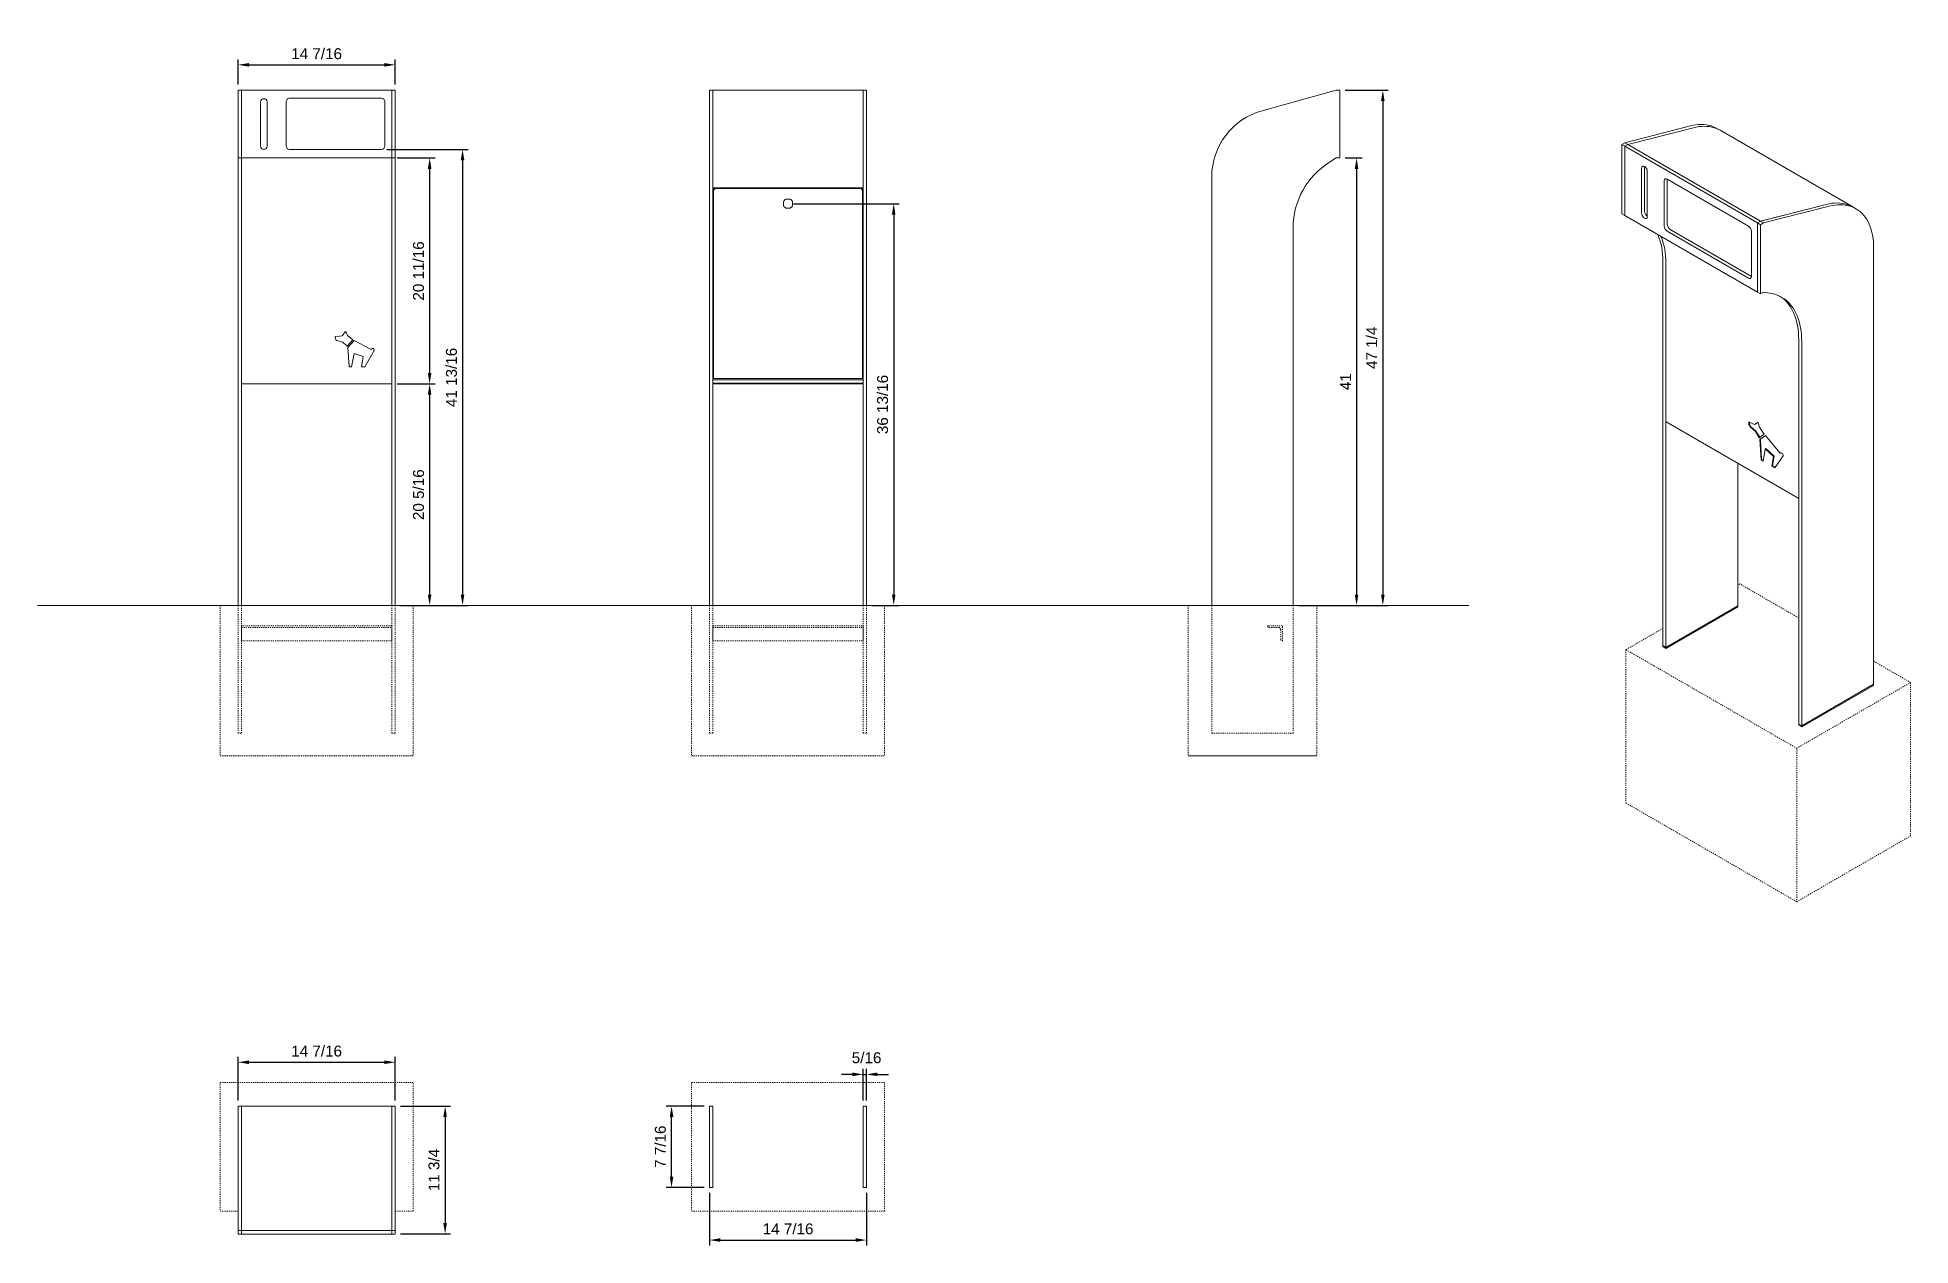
# Model space of a CAD drawing. Header units: inches. Extents: x -12 to 160, y 1 to 111.
import ezdxf

# ---------------------------------------------------------------- set-up
doc = ezdxf.new("R2010")
doc.units = ezdxf.units.IN
doc.header["$PDSIZE"] = -1
doc.linetypes.add('HIDDEN', pattern=[1.905, 1.27, -0.635])
for name, color, linetype, lineweight in [('ZANO_R', 7, 'Continuous', 0), ('ZANO_R_przerywana', 250, 'HIDDEN', 0), ('ZANO_W', 1, 'Continuous', 0)]:
    doc.layers.add(name, color=color, linetype=linetype, lineweight=lineweight)
doc.styles.get("Standard").update_dxf_attribs({"font": 'ARIALUNI.TTF'})
doc.dimstyles.new('amerykanie', dxfattribs={"dimtxt": 50, "dimasz": 50, "dimexe": 0.5, "dimexo": 0.5, "dimgap": 1, "dimtad": 1, "dimdec": 0, "dimzin": 0, "dimlunit": 5, "dimtxsty": 'Standard', "dimcen": 0.09, "dimclrd": 1, "dimclre": 1, "dimclrt": 1, "dimazin": 0, "dimtfac": 1, "dimtdec": 0, "dimtmove": 0, "dimatfit": 3, "dimfxl": 1, "dimtzin": 0, "dimarcsym": 1})

# ---------------------------------------------------------------- blocks, each defined once
blk = doc.blocks.new('*D358')
at = {"layer": 'Defpoints', "color": 0}
for p in [(21.04, 108.86), (6.63, 106.54), (21.04, 106.54)]:
    blk.add_point(p, dxfattribs=at)
at = {"layer": 'ZANO_W', "color": 1, "lineweight": -2}
for p, q in [((6.63, 107.04), (6.63, 109.36)), ((7.63, 108.86), (20.04, 108.86)), ((21.04, 107.04), (21.04, 109.36))]:
    blk.add_line(p, q, dxfattribs=at)
at = {"layer": 'ZANO_W', "color": 1}
for points in [[(7.63, 109.02), (7.63, 108.69), (6.63, 108.86)], [(20.04, 108.69), (20.04, 109.02), (21.04, 108.86)]]:
    blk.add_solid(points, dxfattribs=at)
at = {"layer": 'ZANO_W', "color": 1, "insert": (13.83, 109.87), "char_height": 1, "attachment_point": 5}
blk.add_mtext('14 7/16', dxfattribs=at)
blk = doc.blocks.new('*D359')
at = {"layer": 'Defpoints', "color": 0}
for p in [(20.72, 79.61), (24.2, 79.61), (21.04, 59.3)]:
    blk.add_point(p, dxfattribs=at)
at = {"layer": 'ZANO_W', "color": 1, "lineweight": -2}
for p, q in [((21.22, 79.61), (24.7, 79.61)), ((24.2, 60.3), (24.2, 78.61)), ((21.54, 59.3), (24.7, 59.3))]:
    blk.add_line(p, q, dxfattribs=at)
at = {"layer": 'ZANO_W', "color": 1}
for points in [[(24.36, 78.61), (24.03, 78.61), (24.2, 79.61)], [(24.03, 60.3), (24.36, 60.3), (24.2, 59.3)]]:
    blk.add_solid(points, dxfattribs=at)
at = {"layer": 'ZANO_W', "color": 1, "insert": (23.18, 69.45), "char_height": 1, "attachment_point": 5, "rotation": 90}
blk.add_mtext('20 5/16', dxfattribs=at)
blk = doc.blocks.new('*D360')
at = {"layer": 'Defpoints', "color": 0}
for p in [(20.72, 100.32), (24.2, 100.32), (20.72, 79.61)]:
    blk.add_point(p, dxfattribs=at)
at = {"layer": 'ZANO_W', "color": 1, "lineweight": -2}
for p, q in [((21.22, 100.32), (24.7, 100.32)), ((24.2, 80.61), (24.2, 99.32)), ((21.22, 79.61), (24.7, 79.61))]:
    blk.add_line(p, q, dxfattribs=at)
at = {"layer": 'ZANO_W', "color": 1}
for points in [[(24.36, 99.32), (24.03, 99.32), (24.2, 100.32)], [(24.03, 80.61), (24.36, 80.61), (24.2, 79.61)]]:
    blk.add_solid(points, dxfattribs=at)
at = {"layer": 'ZANO_W', "color": 1, "insert": (23.18, 89.96), "char_height": 1, "attachment_point": 5, "rotation": 90}
blk.add_mtext('20 11/16', dxfattribs=at)
blk = doc.blocks.new('*D361')
at = {"layer": 'Defpoints', "color": 0}
for p in [(19.78, 101.11), (21.04, 59.3), (27.22, 59.3)]:
    blk.add_point(p, dxfattribs=at)
at = {"layer": 'ZANO_W', "color": 1, "lineweight": -2}
for p, q in [((20.28, 101.11), (27.72, 101.11)), ((27.22, 100.11), (27.22, 60.3)), ((21.54, 59.3), (27.72, 59.3))]:
    blk.add_line(p, q, dxfattribs=at)
at = {"layer": 'ZANO_W', "color": 1}
for points in [[(27.38, 100.11), (27.05, 100.11), (27.22, 101.11)], [(27.05, 60.3), (27.38, 60.3), (27.22, 59.3)]]:
    blk.add_solid(points, dxfattribs=at)
at = {"layer": 'ZANO_W', "color": 1, "insert": (26.2, 80.2), "char_height": 1, "attachment_point": 5, "rotation": 90}
blk.add_mtext('41 13/16', dxfattribs=at)
blk = doc.blocks.new('*D362')
at = {"layer": 'Defpoints', "color": 0}
for p in [(57.07, 96.13), (64.27, 59.3), (66.76, 59.3)]:
    blk.add_point(p, dxfattribs=at)
at = {"layer": 'ZANO_W', "color": 1, "lineweight": -2}
for p, q in [((57.57, 96.13), (67.26, 96.13)), ((66.76, 95.13), (66.76, 60.3)), ((64.77, 59.3), (67.26, 59.3))]:
    blk.add_line(p, q, dxfattribs=at)
at = {"layer": 'ZANO_W', "color": 1}
for points in [[(66.92, 95.13), (66.59, 95.13), (66.76, 96.13)], [(66.59, 60.3), (66.92, 60.3), (66.76, 59.3)]]:
    blk.add_solid(points, dxfattribs=at)
at = {"layer": 'ZANO_W', "color": 1, "insert": (65.74, 77.72), "char_height": 1, "attachment_point": 5, "rotation": 90}
blk.add_mtext('36 13/16', dxfattribs=at)
blk = doc.blocks.new('*D363')
at = {"layer": 'Defpoints', "color": 0}
for p in [(107.66, 100.32), (103.39, 59.3), (109.21, 59.3)]:
    blk.add_point(p, dxfattribs=at)
at = {"layer": 'ZANO_W', "color": 1, "lineweight": -2}
for p, q in [((108.16, 100.32), (109.71, 100.32)), ((109.21, 99.32), (109.21, 60.3)), ((103.89, 59.3), (109.71, 59.3))]:
    blk.add_line(p, q, dxfattribs=at)
at = {"layer": 'ZANO_W', "color": 1}
for points in [[(109.37, 99.32), (109.04, 99.32), (109.21, 100.32)], [(109.04, 60.3), (109.37, 60.3), (109.21, 59.3)]]:
    blk.add_solid(points, dxfattribs=at)
at = {"layer": 'ZANO_W', "color": 1, "insert": (108.2, 79.81), "char_height": 1, "attachment_point": 5, "rotation": 90}
blk.add_mtext('41', dxfattribs=at)
blk = doc.blocks.new('*D364')
at = {"layer": 'Defpoints', "color": 0}
for p in [(107.66, 106.54), (103.39, 59.3), (111.61, 59.3)]:
    blk.add_point(p, dxfattribs=at)
at = {"layer": 'ZANO_W', "color": 1, "lineweight": -2}
for p, q in [((108.16, 106.54), (112.11, 106.54)), ((111.61, 105.54), (111.61, 60.3)), ((103.89, 59.3), (112.11, 59.3))]:
    blk.add_line(p, q, dxfattribs=at)
at = {"layer": 'ZANO_W', "color": 1}
for points in [[(111.78, 105.54), (111.45, 105.54), (111.61, 106.54)], [(111.45, 60.3), (111.78, 60.3), (111.61, 59.3)]]:
    blk.add_solid(points, dxfattribs=at)
at = {"layer": 'ZANO_W', "color": 1, "insert": (110.6, 82.92), "char_height": 1, "attachment_point": 5, "rotation": 90}
blk.add_mtext('47 1/4', dxfattribs=at)
blk = doc.blocks.new('*D365')
at = {"layer": 'Defpoints', "color": 0}
for p in [(21.04, 17.42), (6.63, 13.41), (21.04, 13.41)]:
    blk.add_point(p, dxfattribs=at)
at = {"layer": 'ZANO_W', "color": 1, "lineweight": -2}
for p, q in [((6.63, 13.91), (6.63, 17.92)), ((7.63, 17.42), (20.04, 17.42)), ((21.04, 13.91), (21.04, 17.92))]:
    blk.add_line(p, q, dxfattribs=at)
at = {"layer": 'ZANO_W', "color": 1}
for points in [[(7.63, 17.59), (7.63, 17.26), (6.63, 17.42)], [(20.04, 17.26), (20.04, 17.59), (21.04, 17.42)]]:
    blk.add_solid(points, dxfattribs=at)
at = {"layer": 'ZANO_W', "color": 1, "insert": (13.83, 18.44), "char_height": 1, "attachment_point": 5}
blk.add_mtext('14 7/16', dxfattribs=at)
blk = doc.blocks.new('*D366')
at = {"layer": 'Defpoints', "color": 0}
for p in [(21.04, 13.41), (21.04, 1.68), (25.62, 1.68)]:
    blk.add_point(p, dxfattribs=at)
at = {"layer": 'ZANO_W', "color": 1, "lineweight": -2}
for p, q in [((21.54, 13.41), (26.12, 13.41)), ((25.62, 12.41), (25.62, 2.68)), ((21.54, 1.68), (26.12, 1.68))]:
    blk.add_line(p, q, dxfattribs=at)
at = {"layer": 'ZANO_W', "color": 1}
for points in [[(25.78, 12.41), (25.45, 12.41), (25.62, 13.41)], [(25.45, 2.68), (25.78, 2.68), (25.62, 1.68)]]:
    blk.add_solid(points, dxfattribs=at)
at = {"layer": 'ZANO_W', "color": 1, "insert": (24.6, 7.54), "char_height": 1, "attachment_point": 5, "rotation": 90}
blk.add_mtext('11 3/4', dxfattribs=at)
blk = doc.blocks.new('*D367')
at = {"layer": 'Defpoints', "color": 0}
for p in [(46.38, 13.41), (49.86, 13.41), (49.86, 5.94)]:
    blk.add_point(p, dxfattribs=at)
at = {"layer": 'ZANO_W', "color": 1, "lineweight": -2}
for p, q in [((49.36, 13.41), (45.88, 13.41)), ((46.38, 6.94), (46.38, 12.41)), ((49.36, 5.94), (45.88, 5.94))]:
    blk.add_line(p, q, dxfattribs=at)
at = {"layer": 'ZANO_W', "color": 1}
for points in [[(46.55, 12.41), (46.22, 12.41), (46.38, 13.41)], [(46.22, 6.94), (46.55, 6.94), (46.38, 5.94)]]:
    blk.add_solid(points, dxfattribs=at)
at = {"layer": 'ZANO_W', "color": 1, "insert": (45.36, 9.68), "char_height": 1, "attachment_point": 5, "rotation": 90}
blk.add_mtext('7 7/16', dxfattribs=at)
blk = doc.blocks.new('*D368')
at = {"layer": 'Defpoints', "color": 0}
for p in [(49.86, 5.94), (64.27, 5.94), (64.27, 1.12)]:
    blk.add_point(p, dxfattribs=at)
at = {"layer": 'ZANO_W', "color": 1, "lineweight": -2}
for p, q in [((49.86, 5.44), (49.86, 0.62)), ((64.27, 5.44), (64.27, 0.62)), ((50.86, 1.12), (63.27, 1.12))]:
    blk.add_line(p, q, dxfattribs=at)
at = {"layer": 'ZANO_W', "color": 1}
for points in [[(50.86, 1.29), (50.86, 0.96), (49.86, 1.12)], [(63.27, 0.96), (63.27, 1.29), (64.27, 1.12)]]:
    blk.add_solid(points, dxfattribs=at)
at = {"layer": 'ZANO_W', "color": 1, "insert": (57.07, 2.14), "char_height": 1, "attachment_point": 5}
blk.add_mtext('14 7/16', dxfattribs=at)
blk = doc.blocks.new('*D369')
at = {"layer": 'Defpoints', "color": 0}
for p in [(64.27, 16.31), (63.96, 13.41), (64.27, 13.41)]:
    blk.add_point(p, dxfattribs=at)
at = {"layer": 'ZANO_W', "color": 1, "lineweight": -2}
for p, q in [((62.96, 16.31), (61.96, 16.31)), ((63.96, 13.91), (63.96, 16.81)), ((63.96, 16.31), (64.27, 16.31)), ((64.27, 13.91), (64.27, 16.81)), ((65.27, 16.31), (66.27, 16.31))]:
    blk.add_line(p, q, dxfattribs=at)
at = {"layer": 'ZANO_W', "color": 1}
for points in [[(62.96, 16.15), (62.96, 16.48), (63.96, 16.31)], [(65.27, 16.48), (65.27, 16.15), (64.27, 16.31)]]:
    blk.add_solid(points, dxfattribs=at)
at = {"layer": 'ZANO_W', "color": 1, "insert": (64.27, 17.83), "char_height": 1, "attachment_point": 5}
blk.add_mtext('5/16', dxfattribs=at)

msp = doc.modelspace()

# ---------------------------------------------------------------- linework, layer by layer
at = {"layer": 'ZANO_R'}
for p, q in [((6.62792, 106.54333), (6.94288, 106.54333)), ((6.62792, 106.54333), (6.62792, 100.31863)), ((6.94288, 106.54333), (6.94288, 100.31852)), ((20.72243, 106.54333), (6.94288, 106.54333)), ((6.94288, 106.54333), (6.94288, 100.31863)), ((20.72243, 106.54333), (21.03739, 106.54333)), ((20.72243, 106.54333), (20.72243, 100.31863)), ((20.72243, 100.31852), (20.72243, 106.54333)), ((21.03739, 106.54333), (21.03739, 100.31863)), ((50.17735, 106.54333), (49.86239, 106.54333)), ((49.86239, 104.64552), (49.86239, 106.54333)), ((50.17735, 104.64552), (50.17735, 106.54333)), ((50.17735, 106.54333), (63.9569, 106.54333)), ((63.9569, 106.53878), (50.17735, 106.53878)), ((50.17735, 104.64552), (50.17735, 106.53878)), ((64.27186, 106.54333), (63.9569, 106.54333)), ((63.9569, 104.64552), (63.9569, 106.54333)), ((63.9569, 104.64552), (63.9569, 106.53878)), ((64.27186, 104.64552), (64.27186, 106.54333)), ((100.5332, 104.64552), (107.34298, 106.54333)), ((107.34298, 106.54333), (107.65794, 106.54333)), ((107.65794, 106.54333), (107.65794, 100.31863)), ((8.69485, 105.45849), (8.69485, 101.40336)), ((9.2854, 101.40336), (9.2854, 105.45849)), ((11.03738, 105.48034), (11.03738, 101.42521)), ((19.77755, 105.7953), (11.35234, 105.7953)), ((20.09251, 101.42521), (20.09251, 105.48034)), ((49.86239, 98.57754), (49.86239, 104.64552)), ((50.17735, 98.57754), (50.17735, 104.64552)), ((63.9569, 98.57754), (63.9569, 104.64552)), ((64.27186, 98.57754), (64.27186, 104.64552)), ((139.81895, 103.25442), (133.7999, 101.71673)), ((140.09734, 103.09371), (134.07828, 101.55602)), ((140.09734, 103.09371), (134.09272, 101.55971)), ((133.7999, 101.71673), (133.52151, 101.55602)), ((133.52151, 101.55602), (133.52151, 95.20262)), ((133.52151, 101.55602), (133.7999, 101.39531)), ((133.7999, 101.71673), (134.07828, 101.55602)), ((133.7999, 101.39531), (134.07828, 101.55602)), ((134.07828, 101.55602), (133.7999, 101.39531)), ((133.7999, 101.39531), (133.7999, 95.0418)), ((145.97942, 94.36423), (133.7999, 101.39531)), ((133.7999, 101.39531), (133.7999, 95.04191)), ((146.2578, 94.52494), (134.07828, 101.55602)), ((134.09045, 101.549), (134.09272, 101.55971)), ((134.09272, 101.55971), (146.27224, 94.52862)), ((142.53932, 102.85667), (142.26093, 103.01738)), ((154.71884, 95.82558), (142.53932, 102.85667)), ((6.62792, 100.31863), (6.94288, 100.31863)), ((6.62792, 100.31863), (6.62792, 99.92355)), ((6.62792, 99.92355), (6.62792, 93.91932)), ((6.94288, 100.31852), (20.72243, 100.31852)), ((6.94288, 100.31852), (6.94288, 99.92355)), ((6.94288, 99.92355), (6.94288, 93.91932)), ((11.35234, 101.11025), (19.77755, 101.11025)), ((20.72243, 100.31863), (21.03739, 100.31863)), ((20.72243, 100.31852), (20.72243, 99.92355)), ((20.72243, 99.92355), (20.72243, 93.91932)), ((21.03739, 100.31863), (21.03739, 99.92355)), ((21.03739, 99.92355), (21.03739, 93.91932)), ((107.34298, 100.31863), (106.71279, 99.92355)), ((107.34298, 100.31863), (107.34298, 100.31852)), ((107.65794, 100.31863), (107.34298, 100.31863)), ((107.65794, 100.31852), (107.34298, 100.31852)), ((107.65794, 100.31863), (107.65794, 100.31852)), ((49.86239, 59.40248), (49.86239, 98.57754)), ((50.17735, 59.40248), (50.17735, 98.57754)), ((50.17735, 97.69958), (50.17735, 98.57754)), ((63.9569, 97.69958), (63.9569, 98.57754)), ((63.9569, 59.40248), (63.9569, 98.57754)), ((64.27186, 59.40248), (64.27186, 98.57754)), ((95.92505, 59.40248), (95.92505, 98.57754)), ((135.34843, 99.39409), (135.34843, 95.25512)), ((135.62682, 99.53409), (135.62682, 95.41583)), ((135.87041, 94.95379), (135.87041, 99.09275)), ((137.41895, 98.2211), (137.41895, 94.08213)), ((145.14425, 94.08286), (137.69734, 98.38187)), ((137.69734, 98.38181), (137.69734, 94.24284)), ((50.17735, 97.59328), (63.9569, 97.59328)), ((50.2364, 97.06178), (50.17735, 97.06178)), ((63.89785, 97.51279), (50.2364, 97.51279)), ((50.2364, 97.51279), (50.2364, 97.45373)), ((50.2364, 97.44979), (50.2364, 80.17417)), ((50.26381, 97.44979), (50.2364, 97.44979)), ((56.66358, 96.34011), (56.66358, 95.92955)), ((57.27241, 96.53837), (56.86184, 96.53837)), ((57.47067, 95.92955), (57.47067, 96.34011)), ((63.87044, 97.44979), (63.89785, 97.44979)), ((63.89785, 97.51279), (63.89785, 97.45373)), ((63.89785, 97.44979), (63.89785, 80.17417)), ((63.9569, 97.06178), (63.89785, 97.06178)), ((56.86184, 95.73129), (57.27241, 95.73129)), ((133.52151, 95.20262), (133.7999, 95.04191)), ((133.7999, 95.0418), (145.97942, 88.01071)), ((146.2578, 94.52494), (145.97941, 94.36423)), ((145.97942, 94.36423), (146.2578, 94.52494)), ((152.27686, 96.06262), (146.2578, 94.52494)), ((146.2578, 94.52494), (146.53619, 94.36423)), ((152.27686, 96.06262), (146.27224, 94.52862)), ((152.55525, 95.90191), (146.53619, 94.36423)), ((154.99723, 95.66487), (154.71884, 95.82558)), ((6.62792, 93.91932), (6.62792, 59.40248)), ((6.94288, 93.91932), (6.94288, 59.40248)), ((6.94288, 93.91932), (6.94288, 79.71456)), ((20.72243, 93.91932), (20.72243, 59.40248)), ((20.72243, 93.91932), (20.72243, 79.71456)), ((21.03739, 93.91932), (21.03739, 59.40248)), ((103.3904, 93.91932), (103.3904, 59.40248)), ((137.69734, 93.59995), (145.14425, 89.30095)), ((137.97573, 93.76066), (145.42264, 89.46166)), ((145.42264, 89.4617), (145.42264, 93.60068)), ((145.97941, 94.36423), (146.2578, 94.20352)), ((145.97941, 94.36423), (145.97941, 88.01083)), ((145.97942, 88.01071), (145.97942, 94.36423)), ((146.53619, 94.36423), (146.2578, 94.20352)), ((146.2578, 94.20352), (146.2578, 87.85012)), ((156.62831, 52.07475), (156.62831, 92.05979)), ((137.29352, 90.84853), (137.29352, 55.61802)), ((137.57191, 90.68782), (137.57191, 55.45731)), ((137.57191, 90.68782), (137.57191, 76.18937)), ((145.97941, 88.01083), (146.2578, 87.85012)), ((145.97942, 88.01071), (145.97952, 88.01077)), ((146.2578, 87.85012), (146.53619, 88.01083)), ((146.53619, 88.01083), (147.09321, 87.92913)), ((16.49085, 84.397), (16.16026, 84.01167)), ((16.53242, 84.36133), (16.49085, 84.397)), ((16.66566, 84.04972), (16.53242, 84.36133)), ((15.97273, 83.98652), (15.54448, 83.9492)), ((15.67219, 83.58096), (16.2327, 83.42825)), ((16.16026, 84.01167), (15.97273, 83.98652)), ((16.2327, 83.42825), (16.62507, 83.07196)), ((16.62507, 83.07196), (17.1537, 83.65412)), ((17.1537, 83.65412), (16.66566, 84.04972)), ((17.26926, 83.60084), (16.69212, 82.94344)), ((16.69212, 82.94344), (16.81432, 81.17957)), ((18.76437, 82.79286), (17.26926, 83.60084)), ((18.24451, 81.18307), (19.10851, 82.67737)), ((18.96111, 82.85897), (18.86448, 82.79671)), ((149.75143, 83.65673), (149.75143, 48.42623)), ((149.75143, 83.65673), (149.75143, 69.15828)), ((150.02982, 83.49602), (150.02982, 48.26552)), ((16.81432, 81.17957), (17.03633, 81.18012)), ((17.03633, 81.18012), (17.26128, 82.39619)), ((17.26128, 82.39619), (18.1074, 82.11702)), ((18.1074, 82.11702), (17.95143, 81.18235)), ((17.95143, 81.18235), (18.24451, 81.18307)), ((6.94288, 79.60827), (20.72243, 79.60827)), ((50.17735, 79.99307), (50.17735, 79.67811)), ((63.9569, 79.99307), (50.17735, 79.99307)), ((63.9569, 79.67811), (50.17735, 79.67811)), ((63.9569, 79.66732), (50.17735, 79.66732)), ((63.9569, 79.60827), (50.17735, 79.60827)), ((50.2364, 80.11118), (50.2364, 80.17023)), ((63.89785, 80.11118), (50.2364, 80.11118)), ((63.89785, 80.11118), (63.89785, 80.17023)), ((63.9569, 79.99307), (63.9569, 79.67811)), ((137.59943, 76.12854), (149.75143, 69.11334)), ((145.55325, 75.94213), (145.17472, 76.12255)), ((145.3398, 75.71167), (145.2876, 75.68153)), ((145.2876, 75.68153), (145.78302, 75.23967)), ((145.3398, 75.71167), (145.83522, 75.2698)), ((145.71899, 75.87211), (145.55325, 75.94213)), ((146.0112, 76.09672), (145.71899, 75.87211)), ((145.77119, 75.90224), (145.71899, 75.87211)), ((146.01548, 76.09002), (145.77119, 75.90224)), ((146.04795, 76.0391), (146.0112, 76.09672)), ((146.16571, 75.65306), (146.04795, 76.0391)), ((146.59709, 75.00026), (146.16571, 75.65306)), ((145.83522, 75.2698), (145.78302, 75.23967)), ((145.78302, 75.23967), (146.12984, 74.6758)), ((145.83522, 75.2698), (146.1794, 74.71021)), ((146.12984, 74.6758), (146.59709, 75.00026)), ((146.69923, 74.88691), (146.1891, 74.51041)), ((146.2413, 74.54054), (146.1891, 74.51041)), ((146.1891, 74.51041), (146.29711, 72.64772)), ((146.70355, 74.88172), (146.2413, 74.54054)), ((146.2413, 74.54054), (146.34931, 72.67785)), ((148.02073, 73.29934), (146.69923, 74.88691)), ((144.17041, 59.26654), (144.17041, 72.33519)), ((146.34931, 72.67785), (146.29711, 72.64772)), ((146.29711, 72.64772), (146.49334, 72.53499)), ((146.34931, 72.67785), (146.50298, 72.58957)), ((146.49334, 72.53499), (146.69217, 73.66143)), ((146.74437, 73.69156), (146.69217, 73.66143)), ((146.69217, 73.66143), (147.44005, 72.94474)), ((146.74437, 73.69156), (147.49224, 72.97487)), ((147.44005, 72.94474), (147.30218, 72.07034)), ((147.49224, 72.97487), (147.35438, 72.10048)), ((147.49224, 72.97487), (147.44005, 72.94474)), ((147.56123, 71.92152), (148.32491, 73.00586)), ((148.19462, 73.26643), (148.10921, 73.25219)), ((147.35438, 72.10048), (147.30218, 72.07034)), ((147.30218, 72.07034), (147.56123, 71.92152)), ((147.35438, 72.10048), (147.59138, 71.96433)), ((-11.76952, 59.29933), (38.55941, 59.29933)), ((4.97437, 59.29933), (22.69094, 59.29933)), ((22.69094, 59.29933), (4.97437, 59.29933)), ((6.62792, 59.40248), (6.62792, 59.29933)), ((6.62792, 59.29933), (6.94288, 59.29933)), ((6.94288, 59.40248), (6.94288, 59.29933)), ((20.72243, 59.40248), (20.72243, 59.29933)), ((20.72243, 59.29933), (21.03739, 59.29933)), ((21.03739, 59.40248), (21.03739, 59.29933)), ((32.45198, 59.29933), (78.16867, 59.29933)), ((48.20884, 59.29933), (65.92541, 59.29933)), ((65.92541, 59.29933), (48.20884, 59.29933)), ((49.86239, 59.29933), (49.86239, 59.40248)), ((49.86239, 59.29933), (50.17735, 59.29933)), ((50.17735, 59.29933), (50.17735, 59.40248)), ((63.9569, 59.29933), (63.9569, 59.40248)), ((63.9569, 59.29933), (64.27186, 59.29933)), ((64.27186, 59.29933), (64.27186, 59.40248)), ((74.36253, 59.29933), (119.51397, 59.29933)), ((93.75221, 59.29933), (105.56326, 59.29933)), ((105.56326, 59.29933), (93.75221, 59.29933)), ((95.92505, 59.29933), (95.92505, 59.40248)), ((95.92505, 59.29933), (103.39042, 59.29933)), ((103.3904, 59.40248), (103.3904, 59.29933)), ((137.57189, 55.35202), (144.17041, 59.16126)), ((137.57191, 55.45731), (144.17041, 59.26654)), ((144.17041, 59.16126), (144.17041, 59.26654)), ((137.29352, 55.51274), (137.2935, 55.51273)), ((137.2935, 55.51273), (137.57189, 55.35202)), ((137.57191, 55.45731), (137.29352, 55.61802)), ((137.29352, 55.61802), (137.29352, 55.51272)), ((137.57191, 55.45731), (137.57191, 55.35203)), ((150.0298, 48.16022), (156.62831, 51.96947)), ((150.02982, 48.26552), (156.62831, 52.07475)), ((156.62831, 51.96947), (156.62831, 52.07475)), ((149.75143, 48.32094), (149.75141, 48.32093)), ((149.75141, 48.32093), (150.0298, 48.16022)), ((150.02982, 48.26552), (149.75143, 48.42623)), ((149.75143, 48.42623), (149.75143, 48.32092)), ((150.02982, 48.26552), (150.02982, 48.16023)), ((6.94288, 13.40863), (6.62792, 13.40863)), ((6.62792, 13.40863), (6.62792, 8.80049)), ((6.94288, 13.40863), (6.94288, 8.80049)), ((6.94288, 13.40863), (20.72243, 13.40863)), ((21.03739, 13.40863), (20.72243, 13.40863)), ((20.72243, 13.40863), (20.72243, 8.80049)), ((21.03739, 13.40863), (21.03739, 8.80049)), ((50.17735, 13.40863), (49.86239, 13.40863)), ((49.86239, 13.40863), (49.86239, 5.94327)), ((50.17735, 13.40863), (49.86239, 13.40863)), ((49.86239, 5.94329), (49.86239, 13.40863)), ((50.17735, 5.94327), (50.17735, 13.40863)), ((50.17735, 5.94329), (50.17735, 13.40863)), ((64.27186, 13.40863), (63.9569, 13.40863)), ((63.9569, 13.40863), (63.9569, 5.94327)), ((64.27186, 13.40863), (63.9569, 13.40863)), ((63.9569, 5.94329), (63.9569, 13.40863)), ((64.27186, 5.94327), (64.27186, 13.40863)), ((64.27186, 5.94329), (64.27186, 13.40863)), ((6.62792, 8.80049), (6.62792, 1.9907)), ((6.94288, 8.80049), (6.94288, 2.00704)), ((6.94288, 8.80049), (6.94288, 1.9907)), ((20.72243, 8.80049), (20.72243, 1.9907)), ((20.72243, 8.80049), (20.72243, 2.00704)), ((21.03739, 8.80049), (21.03739, 1.9907)), ((49.86239, 5.94329), (50.17735, 5.94329)), ((49.86239, 5.94327), (50.17735, 5.94327)), ((63.9569, 5.94329), (64.27186, 5.94329)), ((63.9569, 5.94327), (64.27186, 5.94327)), ((6.62792, 1.9907), (6.94288, 1.9907)), ((6.62792, 1.9907), (6.62792, 1.67574)), ((6.94288, 2.00704), (20.72243, 2.00704)), ((6.94288, 1.99119), (20.72243, 1.99119)), ((6.94288, 1.67574), (6.94288, 1.9907)), ((20.72243, 1.9907), (6.94288, 1.9907)), ((6.94288, 1.9907), (6.94288, 1.67574)), ((20.72243, 1.9907), (21.03739, 1.9907)), ((20.72243, 1.9907), (20.72243, 1.67574)), ((20.72243, 1.67574), (20.72243, 1.9907)), ((21.03739, 1.9907), (21.03739, 1.67574)), ((6.62792, 1.67574), (6.94288, 1.67574)), ((20.72243, 1.67574), (6.94288, 1.67574)), ((20.72243, 1.67574), (21.03739, 1.67574))]:
    msp.add_line(p, q, dxfattribs=at)
at = {"layer": 'ZANO_R', "flags": 128}
for points in [[(142.26093, 103.01738), (142.13127, 103.08746), (141.93147, 103.17811), (141.72332, 103.25261), (141.50731, 103.31079), (141.28393, 103.35251), (141.0537, 103.37767), (140.81716, 103.38621), (140.57484, 103.37812), (140.32732, 103.35341), (140.07516, 103.31215), (139.81895, 103.25442)], [(142.53932, 102.85667), (142.40966, 102.92675), (142.20986, 103.0174), (142.00171, 103.0919), (141.7857, 103.15008), (141.56232, 103.1918), (141.33209, 103.21696), (141.09555, 103.2255), (140.85323, 103.21741), (140.60571, 103.1927), (140.35355, 103.15143), (140.09734, 103.09371)], [(142.53932, 102.85667), (142.40966, 102.92675), (142.20986, 103.0174), (142.00171, 103.0919), (141.7857, 103.15008), (141.56232, 103.1918), (141.33209, 103.21696), (141.09555, 103.2255), (140.85323, 103.21741), (140.60571, 103.1927), (140.35355, 103.15143), (140.09734, 103.09371)], [(135.87041, 99.09275), (135.86387, 99.1636), (135.84457, 99.23844), (135.81347, 99.31353), (135.77215, 99.38511), (135.72266, 99.44958), (135.6675, 99.50372), (135.60942, 99.5448), (135.55135, 99.57077), (135.49619, 99.58033), (135.4467, 99.57299), (135.40537, 99.54913), (135.37428, 99.50993), (135.35498, 99.45737), (135.34843, 99.39409)], [(50.3427, 97.40649), (50.31563, 97.44789), (50.28853, 97.48278), (50.26143, 97.5056), (50.2364, 97.51279)], [(63.79155, 97.40649), (63.81862, 97.44789), (63.84572, 97.48278), (63.87282, 97.5056), (63.89785, 97.51279)], [(135.34843, 95.25512), (135.35498, 95.18428), (135.37428, 95.10943), (135.40537, 95.03434), (135.4467, 94.96276), (135.49619, 94.89829), (135.55135, 94.84416), (135.60942, 94.80307), (135.6675, 94.7771), (135.72266, 94.76755), (135.77215, 94.77488), (135.81347, 94.79875), (135.84457, 94.83794), (135.86387, 94.8905), (135.87041, 94.95379)], [(154.71884, 95.82558), (154.58918, 95.89566), (154.38938, 95.98631), (154.18123, 96.06082), (153.96522, 96.119), (153.74184, 96.16071), (153.51161, 96.18587), (153.27507, 96.19441), (153.03275, 96.18632), (152.78523, 96.16162), (152.53307, 96.12035), (152.27686, 96.06262)], [(154.71884, 95.82558), (154.58918, 95.89566), (154.38938, 95.98631), (154.18123, 96.06082), (153.96522, 96.119), (153.74184, 96.16071), (153.51161, 96.18587), (153.27507, 96.19441), (153.03275, 96.18632), (152.78523, 96.16162), (152.53307, 96.12035), (152.27686, 96.06262)], [(156.62831, 92.05979), (156.62187, 92.36528), (156.60256, 92.66263), (156.57042, 92.95114), (156.52553, 93.23015), (156.46799, 93.49901), (156.39794, 93.75711), (156.31554, 94.00384), (156.22097, 94.23862), (156.11447, 94.46094), (155.99626, 94.67025), (155.86664, 94.86608), (155.72589, 95.04799), (155.57434, 95.21553), (155.41235, 95.36834), (155.24029, 95.50605), (155.05855, 95.62835), (154.86757, 95.73495), (154.66777, 95.8256), (154.45962, 95.90011), (154.24361, 95.95829), (154.02023, 96), (153.79, 96.02516), (153.55346, 96.0337), (153.31114, 96.02561), (153.06362, 96.00091), (152.81146, 95.95964), (152.55525, 95.90191)], [(136.84124, 93.28606), (136.87513, 93.2062), (136.97234, 92.94955), (137.05701, 92.68084), (137.12896, 92.40062), (137.18803, 92.1095), (137.23411, 91.80808), (137.26709, 91.49701), (137.28691, 91.17693), (137.29352, 90.84853)], [(137.11963, 93.12535), (137.15352, 93.04549), (137.25073, 92.78884), (137.3354, 92.52013), (137.40735, 92.23991), (137.46642, 91.94879), (137.5125, 91.64737), (137.54548, 91.3363), (137.5653, 91.01622), (137.57191, 90.68782)], [(137.11963, 93.12535), (137.15352, 93.04549), (137.25073, 92.78884), (137.3354, 92.52013), (137.40735, 92.23991), (137.46642, 91.94879), (137.5125, 91.64737), (137.54548, 91.3363), (137.5653, 91.01622), (137.57191, 90.68782)], [(147.09321, 87.92913), (147.33345, 87.88489), (147.56616, 87.82375), (147.79085, 87.74584), (148.00704, 87.65133), (148.21429, 87.54042), (148.41214, 87.41334), (148.60019, 87.27036), (148.77804, 87.11178), (148.9453, 86.93794), (149.10164, 86.7492), (149.24671, 86.54596), (149.38022, 86.32866), (149.50187, 86.09774), (149.61142, 85.8537), (149.70864, 85.59705), (149.79331, 85.32833), (149.86526, 85.04811), (149.92433, 84.75699), (149.97041, 84.45557), (150.00339, 84.1445), (150.02321, 83.82442), (150.02982, 83.49602)], [(148.05346, 87.62831), (148.13375, 87.57405), (148.3218, 87.43107), (148.49965, 87.27249), (148.66691, 87.09865), (148.82325, 86.90991), (148.96832, 86.70667), (149.10183, 86.48937), (149.22349, 86.25845), (149.33304, 86.01441), (149.43025, 85.75776), (149.51492, 85.48904), (149.58687, 85.20883), (149.64594, 84.9177), (149.69202, 84.61628), (149.725, 84.30521), (149.74482, 83.98513), (149.75143, 83.65673)], [(148.05346, 87.62831), (148.13375, 87.57405), (148.3218, 87.43107), (148.49965, 87.27249), (148.66691, 87.09865), (148.82325, 86.90991), (148.96832, 86.70667), (149.10183, 86.48937), (149.22349, 86.25845), (149.33304, 86.01441), (149.43025, 85.75776), (149.51492, 85.48904), (149.58687, 85.20883), (149.64594, 84.9177), (149.69202, 84.61628), (149.725, 84.30521), (149.74482, 83.98513), (149.75143, 83.65673)]]:
    msp.add_lwpolyline(points, dxfattribs=at)
at = {"layer": 'ZANO_R'}
for centre, radius, start, end in [((8.99013, 105.45849), 0.29528, 0, 180), ((11.35234, 105.48034), 0.31496, 90, 180), ((19.77755, 105.48034), 0.31496, 0, 90), ((102.22427, 98.57754), 6.29922, 105.5725441, 180), ((8.99013, 101.40336), 0.29528, 180, 0), ((11.35234, 101.42521), 0.31496, 180, 270), ((19.77755, 101.42521), 0.31496, 270, 0), ((110.47702, 93.91932), 7.08663, 122.0848079, 180), ((137.58867, 98.24864), 0.17193, 50.7968675, 189.2140691), ((50.21694, 97.26672), 0.18802, 48.0188663, 84.0575641), ((50.35684, 97.5933), 0.18735, 229.995028, 265.6721599), ((50.41245, 97.54965), 0.15925, 229.1887065, 244.0260147), ((57.06713, 96.13483), 0.45276, 116.962389, 153.037611), ((57.06713, 96.13483), 0.45276, 26.962389, 63.037611), ((63.91731, 97.26672), 0.18802, 95.9424359, 131.9811337), ((63.77741, 97.5933), 0.18735, 274.3278401, 310.004972), ((63.7218, 97.54965), 0.15925, 295.9739853, 310.8112935), ((57.06713, 96.13483), 0.45276, 206.962389, 243.037611), ((57.06713, 96.13483), 0.45276, 296.962389, 333.037611), ((136.19465, 95.44134), 0.5684, 182.5726814, 235.2195231), ((138.02336, 94.10964), 0.60503, 182.6054122, 237.3950193), ((138.30175, 94.27035), 0.60503, 182.6054122, 237.3950193), ((144.81822, 93.57317), 0.60504, 2.6054483, 57.3944902), ((145.25292, 89.43418), 0.17193, 230.7955959, 9.213862), ((15.93593, 83.87868), 0.39774, 169.7883821, 228.4637561), ((18.81117, 82.87945), 0.09843, 241.6124524, 302.7935421), ((18.9934, 82.73456), 0.12853, 333.581428, 104.5507265), ((137.63249, 76.18014), 0.06128, 171.3337177, 237.3550101), ((145.84156, 76.05827), 0.66993, 174.4941271, 214.2182783), ((145.94796, 76.10884), 0.72636, 180.6830496, 213.1477022), ((148.10901, 73.35841), 0.10622, 213.7885203, 270.1082589), ((148.11884, 73.06568), 0.21458, 343.8143486, 69.3173827)]:
    msp.add_arc(centre, radius, start, end, dxfattribs=at)
at = {"layer": 'ZANO_R_przerywana', "ltscale": 0.05}
for p, q in [((144.35101, 61.2744), (144.17041, 61.17014)), ((149.75143, 58.15681), (144.35101, 61.2744)), ((4.97437, 59.29933), (4.97437, 45.51978)), ((4.97437, 59.29933), (4.97437, 45.51978)), ((6.62792, 47.59143), (6.62792, 59.29933)), ((6.94288, 47.59143), (6.94288, 59.29933)), ((20.72243, 47.59143), (20.72243, 59.29933)), ((21.03739, 47.59143), (21.03739, 59.29933)), ((22.69094, 59.29933), (22.69094, 45.51978)), ((22.69094, 59.29933), (22.69094, 45.51978)), ((48.20884, 59.29933), (48.20884, 45.51978)), ((48.20884, 59.29933), (48.20884, 45.51978)), ((49.86239, 47.59143), (49.86239, 59.29933)), ((50.17735, 47.59143), (50.17735, 59.29933)), ((63.9569, 47.59143), (63.9569, 59.29933)), ((64.27186, 47.59143), (64.27186, 59.29933)), ((65.92541, 59.29933), (65.92541, 45.51978)), ((65.92541, 59.29933), (65.92541, 45.51978)), ((93.75221, 59.29933), (93.75221, 45.51978)), ((93.75221, 59.29933), (93.75221, 45.51978)), ((95.92505, 47.59143), (95.92505, 59.29933)), ((103.39042, 47.59143), (103.39042, 59.29933)), ((105.56326, 59.29933), (105.56326, 45.51978)), ((105.56326, 59.29933), (105.56326, 45.51978)), ((6.94288, 56.05602), (6.94288, 57.43397)), ((20.72243, 57.43397), (6.94288, 57.43397)), ((6.94288, 57.27649), (6.94288, 57.43397)), ((6.94288, 57.27649), (20.72243, 57.27649)), ((6.94288, 57.07964), (6.94288, 57.27649)), ((6.94288, 57.07964), (6.94288, 56.2135)), ((20.72243, 57.43397), (20.72243, 56.05602)), ((20.72243, 57.43397), (20.72243, 57.27649)), ((20.72243, 57.27649), (20.72243, 57.07964)), ((20.72243, 56.2135), (20.72243, 57.07964)), ((50.17735, 57.43397), (63.9569, 57.43397)), ((50.17735, 57.43397), (50.17735, 57.27649)), ((50.17735, 57.43397), (50.17735, 56.05602)), ((50.17735, 57.27649), (63.9569, 57.27649)), ((50.17735, 57.27649), (50.17735, 57.07964)), ((50.17735, 56.2135), (50.17735, 57.07964)), ((63.9569, 57.27649), (63.9569, 57.43397)), ((63.9569, 56.05602), (63.9569, 57.43397)), ((63.9569, 57.07964), (63.9569, 57.27649)), ((63.9569, 57.07964), (63.9569, 56.2135)), ((102.40616, 57.43397), (101.02821, 57.43397)), ((101.18569, 57.27649), (102.05183, 57.27649)), ((102.24868, 57.07964), (102.24868, 56.2135)), ((102.40616, 56.05602), (102.40616, 57.43397)), ((137.29352, 57.2002), (133.91142, 55.24776)), ((6.94288, 56.05602), (6.94288, 56.2135)), ((20.72243, 56.05602), (6.94288, 56.05602)), ((20.72243, 56.2135), (20.72243, 56.05602)), ((50.17735, 56.2135), (50.17735, 56.05602)), ((50.17735, 56.05602), (63.9569, 56.05602)), ((63.9569, 56.05602), (63.9569, 56.2135)), ((133.91142, 55.24776), (133.91142, 41.1833)), ((133.91142, 55.24776), (149.5708, 46.20779)), ((160.01039, 52.23444), (156.62831, 54.18687)), ((149.5708, 46.20779), (160.01039, 52.23444)), ((160.01039, 52.23444), (160.01039, 38.16998)), ((6.62792, 47.59143), (6.94288, 47.59143)), ((20.72243, 47.59143), (21.03739, 47.59143)), ((49.86239, 47.59143), (50.17735, 47.59143)), ((63.9569, 47.59143), (64.27186, 47.59143)), ((95.92505, 47.59143), (103.39042, 47.59143)), ((4.97437, 45.51978), (22.69094, 45.51978)), ((22.69094, 45.51978), (4.97437, 45.51978)), ((48.20884, 45.51978), (65.92541, 45.51978)), ((65.92541, 45.51978), (48.20884, 45.51978)), ((93.75221, 45.51978), (105.56326, 45.51978)), ((105.56326, 45.51978), (93.75221, 45.51978)), ((149.5708, 46.20779), (149.5708, 32.14333)), ((133.91142, 41.1833), (149.5708, 32.14333)), ((149.5708, 32.14333), (160.01039, 38.16998)), ((22.69094, 15.58147), (4.97437, 15.58147)), ((4.97437, 15.58147), (4.97437, 3.77043)), ((22.69094, 3.77043), (22.69094, 15.58147)), ((48.20884, 15.58147), (48.20884, 3.77043)), ((65.92541, 15.58147), (48.20884, 15.58147)), ((65.92541, 3.77043), (65.92541, 15.58147)), ((4.97437, 3.77043), (6.62792, 3.77043)), ((21.03739, 3.77043), (22.69094, 3.77043)), ((48.20884, 3.77043), (65.92541, 3.77043))]:
    msp.add_line(p, q, dxfattribs=at)
for centre, radius, start, end in [((101.18569, 57.43397), 0.15748, 180, 270), ((101.18569, 57.43397), 0.15748, 180, 270), ((102.05183, 57.07964), 0.19685, 0, 90), ((102.05183, 57.07964), 0.19685, 0, 90), ((102.40617, 56.2135), 0.15748, 180, 270), ((102.40617, 56.2135), 0.15748, 180, 270)]:
    msp.add_arc(centre, radius, start, end, dxfattribs=at)

# ---------------------------------------------------------------- dimensions: what is measured, and where the dimension line sits
at = {"layer": 'ZANO_W'}
for base, p1, p2, picture, middle in [((21.03739, 108.855), (6.62792, 106.54333), (21.03739, 106.54333), '*D358', (13.83266, 109.8741)), ((21.03739, 17.42352), (6.62792, 13.40863), (21.03739, 13.40863), '*D365', (13.83266, 18.44262)), ((64.27186, 1.12182), (49.86239, 5.94327), (64.27186, 5.94327), '*D368', (57.06713, 2.14092))]:
    dim = msp.add_linear_dim(base=base, p1=p1, p2=p2, dimstyle='amerykanie', override={"dimtxt": 1, "dimasz": 1, "dimgap": 0.5, "dimdec": 4, "dimaunit": 1, "dimadec": 1, "dimtdec": 4, "dimtmove": 1, "dimfrac": 2}, dxfattribs=at)
    dim.commit()
    dim.dimension.update_dxf_attribs({"geometry": picture, "text_midpoint": middle})
for base, p1, p2, picture, middle in [((111.6143, 59.29933), (107.65794, 106.54333), (103.3904, 59.29933), '*D364', (110.5952, 82.92133)), ((27.21712, 59.29933), (19.77755, 101.11025), (21.03739, 59.29933), '*D361', (26.19802, 80.20479)), ((24.19556, 100.31863), (20.72243, 79.60827), (20.72243, 100.31863), '*D360', (23.17646, 89.96345)), ((109.20515, 59.29933), (107.65794, 100.31863), (103.39042, 59.29933), '*D363', (108.20276, 79.80898)), ((66.75514, 59.29933), (57.06713, 96.13483), (64.27186, 59.29933), '*D362', (65.73605, 77.71708)), ((24.19556, 79.60827), (21.03739, 59.29933), (20.72243, 79.60827), '*D359', (23.17646, 69.4538)), ((25.61544, 1.67574), (21.03739, 13.40863), (21.03739, 1.67574), '*D366', (24.59634, 7.54219)), ((46.38194, 13.40863), (49.86239, 5.94329), (49.86239, 13.40863), '*D367', (45.36284, 9.67596))]:
    dim = msp.add_linear_dim(base=base, p1=p1, p2=p2, angle=90, dimstyle='amerykanie', override={"dimtxt": 1, "dimasz": 1, "dimgap": 0.5, "dimdec": 4, "dimaunit": 1, "dimadec": 1, "dimtdec": 4, "dimtmove": 1, "dimfrac": 2}, dxfattribs=at)
    dim.commit()
    dim.dimension.update_dxf_attribs({"geometry": picture, "text_midpoint": middle})
dim = msp.add_linear_dim(base=(64.27186, 16.31469), p1=(63.9569, 13.40863), p2=(64.27186, 13.40863), dimstyle='amerykanie', override={"dimtxt": 1, "dimasz": 1, "dimgap": 0.5, "dimdec": 4, "dimaunit": 1, "dimadec": 1, "dimtdec": 4, "dimtmove": 1, "dimfrac": 2}, dxfattribs=at)
dim.commit()
dim.dimension.update_dxf_attribs({"geometry": '*D369', "text_midpoint": (64.27186, 16.81469), "dimtype": 160})

doc.saveas('drawing.dxf')
